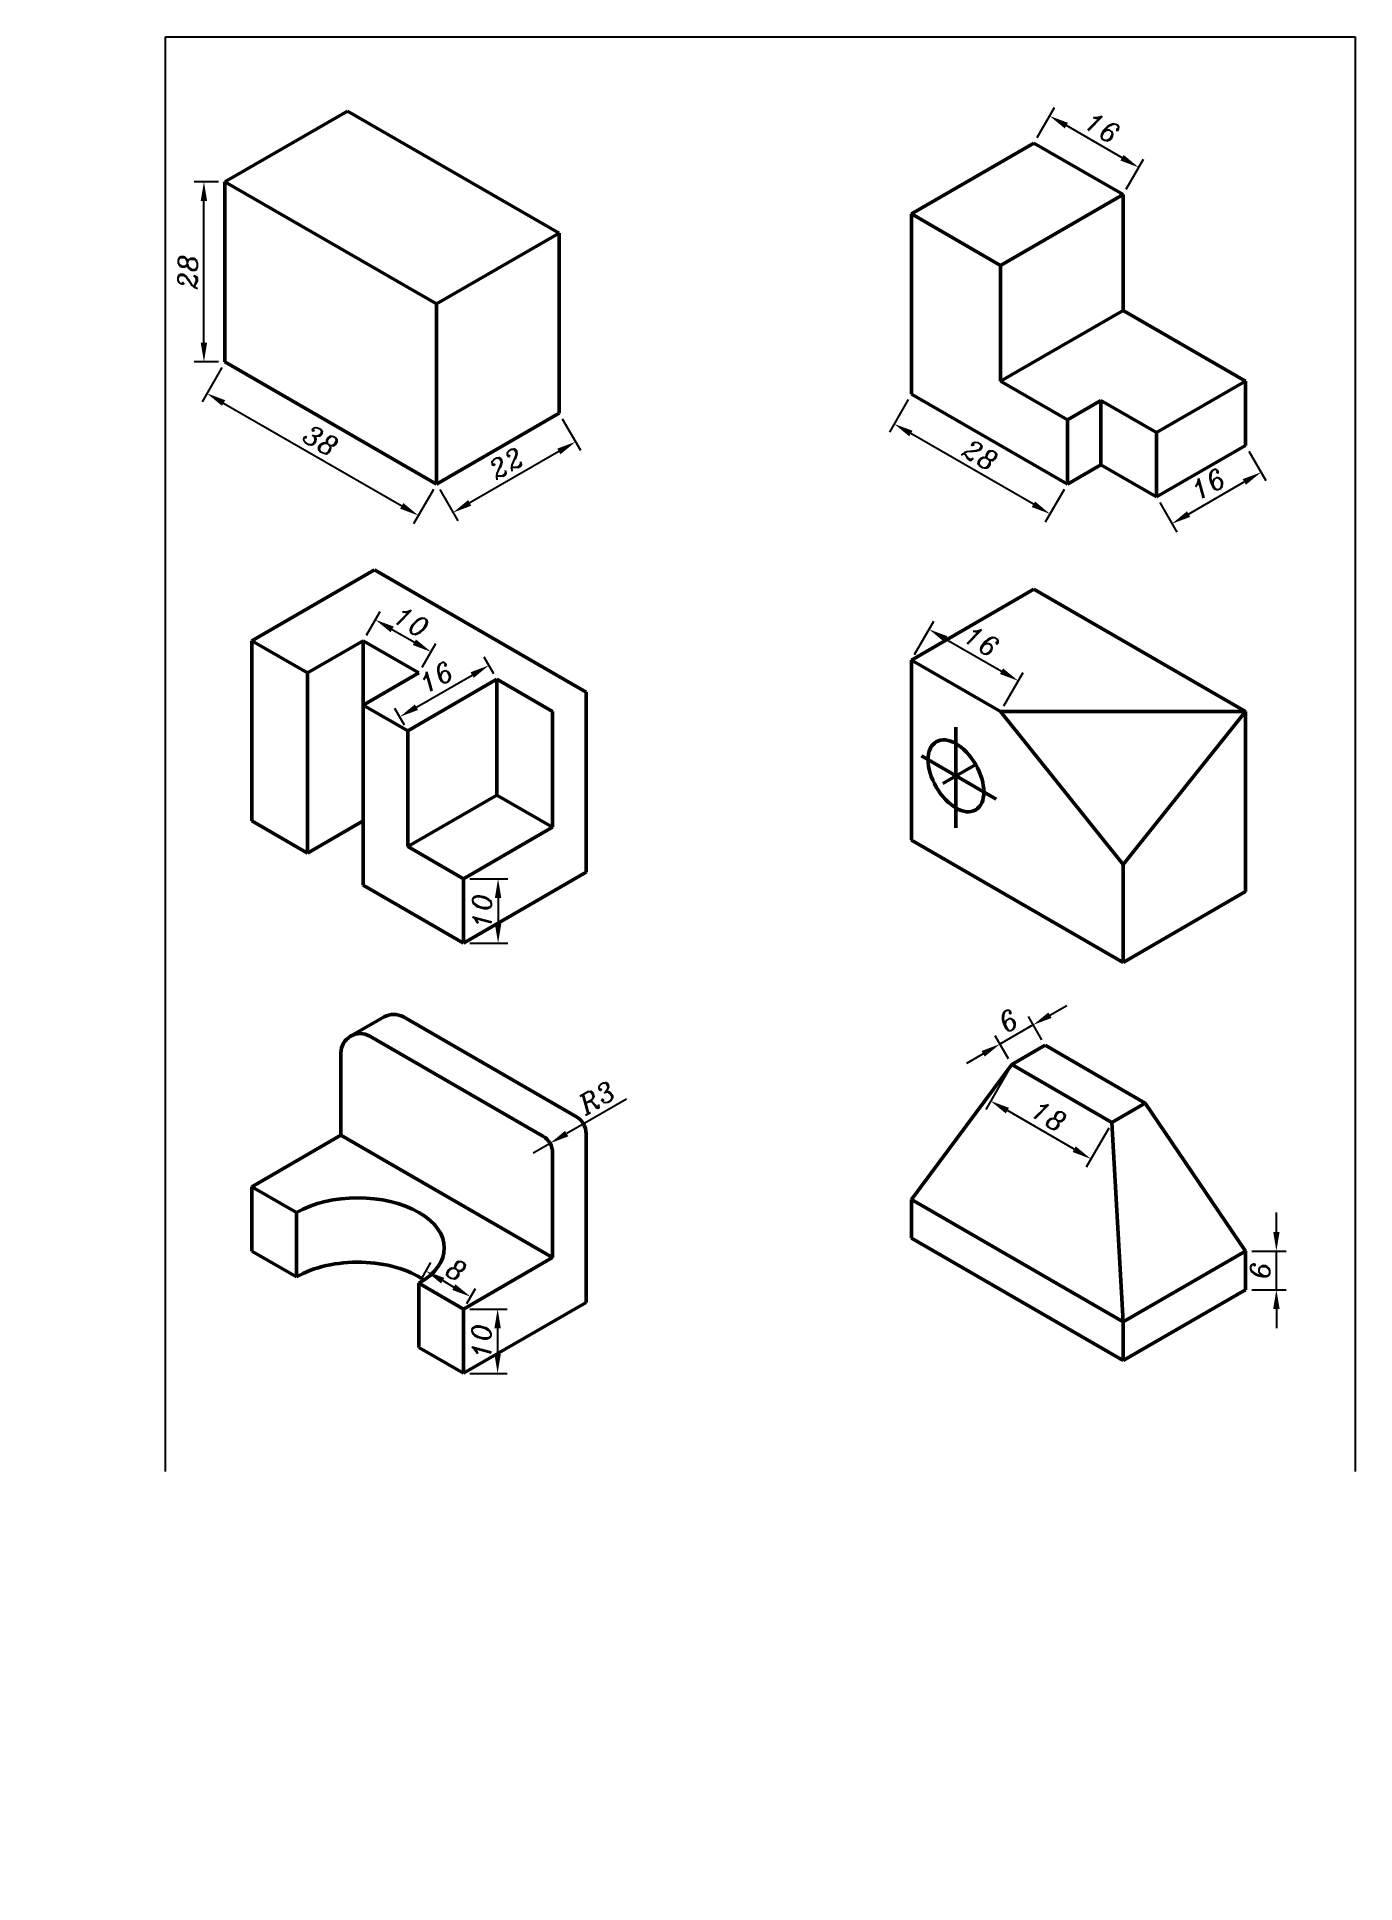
# Model space of a CAD drawing. Header units: millimetres. Extents: x 0 to 205, y 0 to 287.
import ezdxf

# ---------------------------------------------------------------- set-up
doc = ezdxf.new("R2010")
doc.units = ezdxf.units.MM
doc.layers.add('Acotacion', color=3, linetype='Continuous', lineweight=15)
doc.layers.add('Contorno', color=7, linetype='Continuous', lineweight=50)
doc.styles.add('E2', font='italic.shx')
doc.dimstyles.new('ACOE1', dxfattribs={"dimtxt": 3, "dimasz": 3, "dimexe": 1.5, "dimexo": 1, "dimgap": 1, "dimtad": 1, "dimtxsty": 'E2', "dimcen": 2.5, "dimadec": 0, "dimazin": 0, "dimtfac": 1, "dimtix": 1, "dimtmove": 0, "dimatfit": 3, "dimfxl": 1, "dimarcsym": 0})

# ---------------------------------------------------------------- blocks, each defined once
blk = doc.blocks.new('*D4')
at = {"layer": 'Acotacion', "color": 0, "lineweight": -2, "transparency": 16777216}
for p, q in [((28.25, 264.48), (24.47, 264.48)), ((25.97, 239.48), (25.97, 261.48)), ((28.25, 236.48), (24.47, 236.48))]:
    blk.add_line(p, q, dxfattribs=at)
at = {"layer": 'Acotacion', "color": 0, "transparency": 16777216}
for points in [[(25.47, 261.48), (26.47, 261.48), (25.97, 264.48)], [(25.47, 239.48), (26.47, 239.48), (25.97, 236.48)]]:
    blk.add_solid(points, dxfattribs=at)
at = {"layer": 'Defpoints', "color": 0, "transparency": 16777216}
for p in [(25.97, 264.48), (29.25, 264.48), (29.25, 236.48)]:
    blk.add_point(p, dxfattribs=at)
at = {"layer": 'Acotacion', "color": 0, "transparency": 16777216, "insert": (23.47, 250.48), "char_height": 3, "attachment_point": 5, "rotation": 90, "style": 'E2'}
blk.add_mtext('28', dxfattribs=at)
blk = doc.blocks.new('*D5')
at = {"layer": 'Acotacion', "color": 0, "lineweight": -2, "transparency": 16777216}
for p, q in [((28.75, 235.62), (25.68, 230.29)), ((29.03, 230.09), (56.74, 214.09)), ((61.66, 216.62), (58.59, 211.29))]:
    blk.add_line(p, q, dxfattribs=at)
at = {"layer": 'Acotacion', "color": 0, "transparency": 16777216}
for points in [[(29.28, 230.53), (28.78, 229.66), (26.43, 231.59)], [(56.99, 214.53), (56.49, 213.66), (59.34, 212.59)]]:
    blk.add_solid(points, dxfattribs=at)
at = {"layer": 'Defpoints', "color": 0, "transparency": 16777216}
for p in [(29.25, 236.48), (62.16, 217.48), (59.34, 212.59)]:
    blk.add_point(p, dxfattribs=at)
at = {"layer": 'Acotacion', "color": 0, "transparency": 16777216, "insert": (44.13, 224.26), "char_height": 3, "attachment_point": 5, "rotation": 330, "style": 'E2'}
blk.add_mtext('38', dxfattribs=at)
blk = doc.blocks.new('*D6')
at = {"layer": 'Acotacion', "color": 0, "lineweight": -2, "transparency": 16777216}
for p, q in [((81.71, 227.62), (84.52, 222.76)), ((81.17, 222.56), (67.31, 214.56)), ((62.66, 216.62), (65.47, 211.76))]:
    blk.add_line(p, q, dxfattribs=at)
at = {"layer": 'Acotacion', "color": 0, "transparency": 16777216}
for points in [[(80.92, 222.99), (81.42, 222.12), (83.77, 224.06)], [(67.06, 214.99), (67.56, 214.12), (64.72, 213.06)]]:
    blk.add_solid(points, dxfattribs=at)
at = {"layer": 'Defpoints', "color": 0, "transparency": 16777216}
for p in [(81.21, 228.48), (62.16, 217.48), (64.72, 213.06)]:
    blk.add_point(p, dxfattribs=at)
at = {"layer": 'Acotacion', "color": 0, "transparency": 16777216, "insert": (72.99, 220.72), "char_height": 3, "attachment_point": 5, "rotation": 30, "style": 'E2'}
blk.add_mtext('22', dxfattribs=at)
blk = doc.blocks.new('*D7')
at = {"layer": 'Acotacion', "color": 0, "lineweight": -2, "transparency": 16777216}
for p, q in [((155.56, 271.35), (158.25, 276.01)), ((168.76, 268.21), (160.1, 273.21)), ((169.41, 263.35), (172.1, 268.01))]:
    blk.add_line(p, q, dxfattribs=at)
at = {"layer": 'Acotacion', "color": 0, "transparency": 16777216}
for points in [[(160.35, 273.65), (159.85, 272.78), (157.5, 274.71)], [(169.01, 268.65), (168.51, 267.78), (171.35, 266.71)]]:
    blk.add_solid(points, dxfattribs=at)
at = {"layer": 'Defpoints', "color": 0, "transparency": 16777216}
for p in [(157.5, 274.71), (155.06, 270.48), (168.91, 262.48)]:
    blk.add_point(p, dxfattribs=at)
at = {"layer": 'Acotacion', "color": 0, "transparency": 16777216, "insert": (165.68, 272.88), "char_height": 3, "attachment_point": 5, "rotation": 330, "style": 'E2'}
blk.add_mtext('16', dxfattribs=at)
blk = doc.blocks.new('*D8')
at = {"layer": 'Acotacion', "color": 0, "lineweight": -2, "transparency": 16777216}
for p, q in [((188.46, 222.62), (191.12, 218.02)), ((179.11, 212.82), (187.77, 217.82)), ((174.61, 214.62), (177.26, 210.02))]:
    blk.add_line(p, q, dxfattribs=at)
at = {"layer": 'Acotacion', "color": 0, "transparency": 16777216}
for points in [[(187.52, 218.25), (188.02, 217.38), (190.37, 219.32)], [(178.86, 213.25), (179.36, 212.38), (176.51, 211.32)]]:
    blk.add_solid(points, dxfattribs=at)
at = {"layer": 'Defpoints', "color": 0, "transparency": 16777216}
for p in [(187.96, 223.48), (190.37, 219.32), (174.11, 215.48)]:
    blk.add_point(p, dxfattribs=at)
at = {"layer": 'Acotacion', "color": 0, "transparency": 16777216, "insert": (182.19, 217.48), "char_height": 3, "attachment_point": 5, "rotation": 30, "style": 'E2'}
blk.add_mtext('16', dxfattribs=at)
blk = doc.blocks.new('*D9')
at = {"layer": 'Acotacion', "color": 0, "lineweight": -2, "transparency": 16777216}
for p, q in [((135.5, 230.62), (132.57, 225.54)), ((154.97, 214.34), (135.92, 225.34)), ((159.75, 216.62), (156.82, 211.54))]:
    blk.add_line(p, q, dxfattribs=at)
at = {"layer": 'Acotacion', "color": 0, "transparency": 16777216}
for points in [[(136.17, 225.78), (135.67, 224.91), (133.32, 226.84)], [(155.22, 214.78), (154.72, 213.91), (157.57, 212.84)]]:
    blk.add_solid(points, dxfattribs=at)
at = {"layer": 'Defpoints', "color": 0, "transparency": 16777216}
for p in [(136, 231.48), (133.32, 226.84), (160.25, 217.48)]:
    blk.add_point(p, dxfattribs=at)
at = {"layer": 'Acotacion', "color": 0, "transparency": 16777216, "insert": (146.7, 222.01), "char_height": 3, "attachment_point": 5, "rotation": 330, "style": 'E2'}
blk.add_mtext('28', dxfattribs=at)
blk = doc.blocks.new('*D10')
at = {"layer": 'Acotacion', "color": 0, "lineweight": -2, "transparency": 16777216}
for p, q in [((136.5, 191), (139.5, 196.19)), ((141.35, 193.4), (150.01, 188.4)), ((150.36, 183), (153.36, 188.19))]:
    blk.add_line(p, q, dxfattribs=at)
at = {"layer": 'Acotacion', "color": 0, "transparency": 16777216}
for points in [[(141.6, 193.83), (141.1, 192.96), (138.75, 194.9)], [(150.26, 188.83), (149.76, 187.96), (152.61, 186.9)]]:
    blk.add_solid(points, dxfattribs=at)
at = {"layer": 'Defpoints', "color": 0, "transparency": 16777216}
for p in [(136, 190.13), (152.61, 186.9), (149.86, 182.13)]:
    blk.add_point(p, dxfattribs=at)
at = {"layer": 'Acotacion', "color": 0, "transparency": 16777216, "insert": (146.93, 193.06), "char_height": 3, "attachment_point": 5, "rotation": 330, "style": 'E2'}
blk.add_mtext('16', dxfattribs=at)
blk = doc.blocks.new('*D11')
at = {"layer": 'Acotacion', "color": 0, "lineweight": -2, "transparency": 16777216}
for p, q in [((51.25, 194), (53.39, 197.7)), ((55.24, 194.9), (58.7, 192.9)), ((59.91, 189), (62.05, 192.7))]:
    blk.add_line(p, q, dxfattribs=at)
at = {"layer": 'Acotacion', "color": 0, "transparency": 16777216}
for points in [[(55.49, 195.33), (54.99, 194.47), (52.64, 196.4)], [(58.95, 193.33), (58.45, 192.47), (61.3, 191.4)]]:
    blk.add_solid(points, dxfattribs=at)
at = {"layer": 'Defpoints', "color": 0, "transparency": 16777216}
for p in [(50.75, 193.13), (61.3, 191.4), (59.41, 188.13)]:
    blk.add_point(p, dxfattribs=at)
at = {"layer": 'Acotacion', "color": 0, "transparency": 16777216, "insert": (58.22, 196.06), "char_height": 3, "attachment_point": 5, "rotation": 330, "style": 'E2'}
blk.add_mtext('10', dxfattribs=at)
blk = doc.blocks.new('*D12')
at = {"layer": 'Acotacion', "color": 0, "lineweight": -2, "transparency": 16777216}
for p, q in [((71.04, 188), (69.54, 190.6)), ((59.03, 182.8), (67.69, 187.8)), ((57.18, 180), (55.68, 182.6))]:
    blk.add_line(p, q, dxfattribs=at)
at = {"layer": 'Acotacion', "color": 0, "transparency": 16777216}
for points in [[(67.44, 188.23), (67.94, 187.37), (70.29, 189.3)], [(58.78, 183.23), (59.28, 182.37), (56.43, 181.3)]]:
    blk.add_solid(points, dxfattribs=at)
at = {"layer": 'Defpoints', "color": 0, "transparency": 16777216}
for p in [(70.29, 189.3), (71.54, 187.13), (57.68, 179.13)]:
    blk.add_point(p, dxfattribs=at)
at = {"layer": 'Acotacion', "color": 0, "transparency": 16777216, "insert": (62.11, 187.47), "char_height": 3, "attachment_point": 5, "rotation": 30, "style": 'E2'}
blk.add_mtext('16', dxfattribs=at)
blk = doc.blocks.new('*D13')
at = {"layer": 'Acotacion', "color": 0, "lineweight": -2, "transparency": 16777216}
for p, q in [((67.34, 156.13), (73.22, 156.13)), ((71.72, 153.13), (71.72, 149.13)), ((67.34, 146.13), (73.22, 146.13))]:
    blk.add_line(p, q, dxfattribs=at)
at = {"layer": 'Acotacion', "color": 0, "transparency": 16777216}
for points in [[(71.22, 153.13), (72.22, 153.13), (71.72, 156.13)], [(71.22, 149.13), (72.22, 149.13), (71.72, 146.13)]]:
    blk.add_solid(points, dxfattribs=at)
at = {"layer": 'Defpoints', "color": 0, "transparency": 16777216}
for p in [(66.34, 156.13), (66.34, 146.13), (71.72, 146.13)]:
    blk.add_point(p, dxfattribs=at)
at = {"layer": 'Acotacion', "color": 0, "transparency": 16777216, "insert": (69.22, 151.13), "char_height": 3, "attachment_point": 5, "rotation": 90, "style": 'E2'}
blk.add_mtext('10', dxfattribs=at)
blk = doc.blocks.new('*D14')
at = {"layer": 'Acotacion', "color": 0, "lineweight": -2, "transparency": 16777216}
for p, q in [((59.91, 94.11), (61.26, 96.45)), ((63.11, 93.65), (64.84, 92.65)), ((66.84, 90.11), (68.19, 92.45))]:
    blk.add_line(p, q, dxfattribs=at)
at = {"layer": 'Acotacion', "color": 0, "transparency": 16777216}
for points in [[(63.36, 94.08), (62.86, 93.21), (60.51, 95.15)], [(65.09, 93.08), (64.59, 92.21), (67.44, 91.15)]]:
    blk.add_solid(points, dxfattribs=at)
at = {"layer": 'Defpoints', "color": 0, "transparency": 16777216}
for p in [(59.41, 93.24), (66.34, 89.24), (67.44, 91.15)]:
    blk.add_point(p, dxfattribs=at)
at = {"layer": 'Acotacion', "color": 0, "transparency": 16777216, "insert": (65.23, 95.31), "char_height": 3, "attachment_point": 5, "rotation": 330, "style": 'E2'}
blk.add_mtext('8', dxfattribs=at)
blk = doc.blocks.new('*D15')
at = {"layer": 'Acotacion', "color": 0, "lineweight": -2, "transparency": 16777216}
for p, q in [((67.34, 89.24), (73.15, 89.24)), ((71.65, 86.24), (71.65, 82.24)), ((67.34, 79.24), (73.15, 79.24))]:
    blk.add_line(p, q, dxfattribs=at)
at = {"layer": 'Acotacion', "color": 0, "transparency": 16777216}
for points in [[(71.15, 86.24), (72.15, 86.24), (71.65, 89.24)], [(71.15, 82.24), (72.15, 82.24), (71.65, 79.24)]]:
    blk.add_solid(points, dxfattribs=at)
at = {"layer": 'Defpoints', "color": 0, "transparency": 16777216}
for p in [(66.34, 89.24), (66.34, 79.24), (71.65, 79.24)]:
    blk.add_point(p, dxfattribs=at)
at = {"layer": 'Acotacion', "color": 0, "transparency": 16777216, "insert": (69.15, 84.24), "char_height": 3, "attachment_point": 5, "rotation": 90, "style": 'E2'}
blk.add_mtext('10', dxfattribs=at)
blk = doc.blocks.new('*D17')
at = {"layer": 'Acotacion', "color": 0, "lineweight": -2, "transparency": 16777216}
for p, q in [((91.67, 121.87), (82.39, 116.51)), ((77.2, 113.51), (79.8, 115.01))]:
    blk.add_line(p, q, dxfattribs=at)
at = {"layer": 'Acotacion', "color": 0, "transparency": 16777216}
blk.add_solid([(82.14, 116.94), (82.64, 116.08), (79.8, 115.01)], dxfattribs=at)
at = {"layer": 'Defpoints', "color": 0, "transparency": 16777216}
for p in [(79.8, 115.01), (77.2, 113.51)]:
    blk.add_point(p, dxfattribs=at)
at = {"layer": 'Acotacion', "color": 0, "transparency": 16777216, "insert": (87.08, 122.11), "char_height": 3, "attachment_point": 5, "rotation": 30, "style": 'E2'}
blk.add_mtext('R3', dxfattribs=at)
blk = doc.blocks.new('*D18')
at = {"layer": 'Acotacion', "color": 0, "lineweight": -2, "transparency": 16777216}
for p, q in [((192.76, 101.24), (192.76, 104.24)), ((188.96, 98.24), (194.26, 98.24)), ((192.76, 92.24), (192.76, 98.24)), ((188.96, 92.24), (194.26, 92.24)), ((192.76, 89.24), (192.76, 86.24))]:
    blk.add_line(p, q, dxfattribs=at)
at = {"layer": 'Acotacion', "color": 0, "transparency": 16777216}
for points in [[(192.26, 101.24), (193.26, 101.24), (192.76, 98.24)], [(192.26, 89.24), (193.26, 89.24), (192.76, 92.24)]]:
    blk.add_solid(points, dxfattribs=at)
at = {"layer": 'Defpoints', "color": 0, "transparency": 16777216}
for p in [(187.96, 98.24), (192.76, 98.24), (187.96, 92.24)]:
    blk.add_point(p, dxfattribs=at)
at = {"layer": 'Acotacion', "color": 0, "transparency": 16777216, "insert": (190.26, 95.24), "char_height": 3, "attachment_point": 5, "rotation": 90, "style": 'E2'}
blk.add_mtext('6', dxfattribs=at)
blk = doc.blocks.new('*D19')
at = {"layer": 'Acotacion', "color": 0, "lineweight": -2, "transparency": 16777216}
for p, q in [((151.09, 126.38), (147.57, 120.28)), ((161.31, 114.08), (150.92, 120.08)), ((166.68, 117.38), (163.16, 111.28))]:
    blk.add_line(p, q, dxfattribs=at)
at = {"layer": 'Acotacion', "color": 0, "transparency": 16777216}
for points in [[(151.17, 120.52), (150.67, 119.65), (148.32, 121.58)], [(161.56, 114.52), (161.06, 113.65), (163.91, 112.58)]]:
    blk.add_solid(points, dxfattribs=at)
at = {"layer": 'Defpoints', "color": 0, "transparency": 16777216}
for p in [(151.59, 127.24), (148.32, 121.58), (167.18, 118.24)]:
    blk.add_point(p, dxfattribs=at)
at = {"layer": 'Acotacion', "color": 0, "transparency": 16777216, "insert": (157.37, 119.25), "char_height": 3, "attachment_point": 5, "rotation": 330, "style": 'E2'}
blk.add_mtext('18', dxfattribs=at)
blk = doc.blocks.new('*D20')
at = {"layer": 'Acotacion', "color": 0, "lineweight": -2, "transparency": 16777216}
for p, q in [((157.55, 134.92), (160.15, 136.42)), ((154.95, 133.42), (149.76, 130.42)), ((156.29, 131.11), (154.2, 134.72)), ((151.09, 128.11), (149.01, 131.72)), ((147.16, 128.92), (144.56, 127.42))]:
    blk.add_line(p, q, dxfattribs=at)
at = {"layer": 'Acotacion', "color": 0, "transparency": 16777216}
for points in [[(157.3, 135.35), (157.8, 134.49), (154.95, 133.42)], [(146.91, 129.35), (147.41, 128.49), (149.76, 130.42)]]:
    blk.add_solid(points, dxfattribs=at)
at = {"layer": 'Defpoints', "color": 0, "transparency": 16777216}
for p in [(149.76, 130.42), (156.79, 130.24), (151.59, 127.24)]:
    blk.add_point(p, dxfattribs=at)
at = {"layer": 'Acotacion', "color": 0, "transparency": 16777216, "insert": (151.11, 134.08), "char_height": 3, "attachment_point": 5, "rotation": 30, "style": 'E2'}
blk.add_mtext('6', dxfattribs=at)

msp = doc.modelspace()

# ---------------------------------------------------------------- linework, layer by layer
for p, q in [((20, 287), (205, 287)), ((20, 64), (20, 287)), ((205, 287), (205, 64))]:
    msp.add_line(p, q)
at = {"layer": 'Contorno'}
for p, q in [((48.304, 275.484), (29.251, 264.484)), ((81.213, 256.484), (48.304, 275.484)), ((136.003, 259.484), (155.056, 270.484)), ((155.056, 270.484), (168.912, 262.484)), ((29.251, 264.484), (29.251, 236.484)), ((62.16, 245.484), (29.251, 264.484)), ((29.251, 264.484), (62.16, 245.484)), ((168.912, 262.484), (149.86, 251.484)), ((168.912, 262.484), (168.912, 244.484)), ((136.003, 259.484), (136.003, 231.484)), ((149.86, 251.484), (136.003, 259.484)), ((62.16, 245.484), (81.213, 256.484)), ((81.213, 256.484), (81.213, 228.484)), ((149.86, 233.484), (149.86, 251.484)), ((62.16, 217.484), (62.16, 245.484)), ((168.912, 244.484), (149.86, 233.484)), ((168.912, 244.484), (187.965, 233.484)), ((29.251, 236.484), (62.16, 217.484)), ((149.86, 233.484), (160.252, 227.484)), ((187.965, 233.484), (174.109, 225.484)), ((187.965, 223.484), (187.965, 233.484)), ((136.003, 231.484), (160.252, 217.484)), ((165.448, 230.484), (160.252, 227.484)), ((174.109, 225.484), (165.448, 230.484)), ((165.448, 230.484), (165.448, 220.484)), ((81.213, 228.484), (62.16, 217.484)), ((160.252, 227.484), (160.252, 217.484)), ((174.109, 225.484), (174.109, 215.484)), ((174.109, 215.484), (187.965, 223.484)), ((160.252, 217.484), (165.448, 220.484)), ((165.448, 220.484), (174.109, 215.484)), ((33.433, 193.132), (52.486, 204.132)), ((52.486, 204.132), (85.395, 185.132)), ((155.056, 201.132), (136.003, 190.132)), ((187.965, 182.132), (155.056, 201.132)), ((42.094, 188.132), (33.433, 193.132)), ((33.433, 193.132), (33.433, 165.132)), ((50.754, 193.132), (42.094, 188.132)), ((59.414, 188.132), (50.754, 193.132)), ((50.754, 193.132), (50.754, 169.132)), ((136.003, 190.132), (136.003, 162.132)), ((136.003, 190.132), (149.86, 182.132)), ((42.094, 160.132), (42.094, 188.132)), ((50.754, 183.132), (59.414, 188.132)), ((57.682, 179.132), (71.539, 187.132)), ((71.539, 187.132), (71.539, 169.132)), ((80.199, 182.132), (71.539, 187.132)), ((85.395, 185.132), (85.395, 157.132)), ((50.754, 155.132), (50.754, 183.132)), ((57.682, 179.132), (50.754, 183.132)), ((80.199, 164.132), (80.199, 182.132)), ((149.86, 182.132), (187.965, 182.132)), ((168.912, 158.34), (149.86, 182.132)), ((168.912, 158.34), (187.965, 182.132)), ((187.965, 154.132), (187.965, 182.132)), ((57.682, 161.132), (57.682, 179.132)), ((142.932, 179.68), (142.932, 164.052)), ((137.549, 175.24), (149.175, 168.528)), ((140.903, 170.961), (145.993, 173.9)), ((71.539, 169.132), (57.682, 161.132)), ((71.539, 169.132), (80.199, 164.132)), ((33.433, 165.132), (42.094, 160.132)), ((42.094, 160.132), (50.754, 165.132)), ((66.342, 156.132), (80.199, 164.132)), ((66.342, 156.132), (57.682, 161.132)), ((136.003, 162.132), (168.912, 143.132)), ((168.912, 143.132), (168.912, 158.34)), ((66.342, 146.132), (50.754, 155.132)), ((85.395, 157.132), (66.342, 146.132)), ((66.342, 146.132), (66.342, 156.132)), ((168.912, 143.132), (187.965, 154.132)), ((48.79, 131.646), (53.986, 134.646)), ((56.986, 134.646), (83.895, 119.11)), ((51.79, 131.646), (78.699, 116.11)), ((156.788, 130.244), (151.592, 127.244)), ((172.376, 121.244), (156.788, 130.244)), ((47.29, 116.244), (47.29, 129.048)), ((136.003, 106.244), (151.592, 127.244)), ((151.592, 127.244), (167.18, 118.244)), ((167.18, 118.244), (172.376, 121.244)), ((187.965, 98.244), (172.376, 121.244)), ((168.912, 87.244), (167.18, 118.244)), ((47.29, 116.244), (33.433, 108.244)), ((80.199, 97.244), (47.29, 116.244)), ((85.395, 90.244), (85.395, 116.512)), ((80.199, 113.512), (80.199, 97.244)), ((33.433, 108.244), (33.433, 98.244)), ((40.362, 104.244), (33.433, 108.244)), ((168.912, 87.244), (136.003, 106.244)), ((136.003, 106.244), (136.003, 100.244)), ((40.362, 94.244), (40.362, 104.244)), ((33.433, 98.244), (40.362, 94.244)), ((136.003, 100.244), (168.912, 81.244)), ((187.965, 98.244), (168.912, 87.244)), ((187.965, 92.244), (187.965, 98.244)), ((80.199, 97.244), (66.342, 89.244)), ((66.342, 89.244), (59.414, 93.244)), ((59.414, 93.244), (59.414, 83.244)), ((168.912, 81.244), (187.965, 92.244)), ((66.342, 79.244), (85.395, 90.244)), ((66.342, 79.244), (66.342, 89.244)), ((168.912, 81.244), (168.912, 87.244)), ((59.414, 83.244), (66.342, 79.244))]:
    msp.add_line(p, q, dxfattribs=at)
for centre, start, end in [((55.486, 132.048), 60, 120), ((50.29, 129.048), 60, 180), ((82.395, 116.512), 0, 60), ((77.199, 113.512), 0, 60)]:
    msp.add_arc(centre, 3, start, end, dxfattribs=at)
msp.add_ellipse((142.932, 172.132), major_axis=(3.062, -5.303), ratio=0.5773503, dxfattribs=at)
for centre, start_param in [((49.888, 98.744), 2.3561945), ((49.888, 88.744), 3.8397723)]:
    msp.add_ellipse(centre, major_axis=(-13.472, 0), ratio=0.5773503, start_param=start_param, end_param=5.4977871, dxfattribs=at)

# ---------------------------------------------------------------- dimensions: what is measured, and where the dimension line sits
at = {"layer": 'Acotacion'}
for p1, p2, distance, picture, middle in [((168.912, 262.484), (155.056, 270.484), -4.883, '*D7', (165.676, 272.878)), ((29.251, 236.484), (29.251, 264.484), 3.28, '*D4', (23.472, 250.484)), ((29.251, 236.484), (62.16, 217.484), -5.648, '*D5', (44.132, 224.257)), ((160.252, 217.484), (136.003, 231.484), 5.358, '*D9', (146.699, 222.009)), ((81.213, 228.484), (62.16, 217.484), 5.111, '*D6', (72.992, 220.723)), ((174.109, 215.484), (187.965, 223.484), -4.811, '*D8', (182.192, 217.482)), ((50.754, 193.132), (59.414, 188.132), 3.771, '*D11', (58.22, 196.063)), ((136.003, 190.132), (149.86, 182.132), 5.5, '*D10', (146.932, 193.061)), ((57.682, 179.132), (71.539, 187.132), 2.503, '*D12', (62.109, 187.465)), ((66.342, 156.132), (66.342, 146.132), 5.378, '*D13', (69.22, 151.132)), ((156.788, 130.244), (151.592, 127.244), -3.667, '*D20', (151.106, 134.085)), ((167.18, 118.244), (151.592, 127.244), 6.537, '*D19', (157.368, 119.248)), ((187.965, 92.244), (187.965, 98.244), -4.792, '*D18', (190.257, 95.244)), ((59.414, 93.244), (66.342, 89.244), 2.197, '*D14', (65.227, 95.312)), ((66.342, 89.244), (66.342, 79.244), 5.309, '*D15', (69.152, 84.244))]:
    dim = msp.add_aligned_dim(p1=p1, p2=p2, distance=distance, dimstyle='ACOE1', dxfattribs=at)
    dim.commit()
    dim.dimension.update_dxf_attribs({"geometry": picture, "text_midpoint": middle})
dim = msp.add_radius_dim(center=(77.199, 113.512), mpoint=(79.797, 115.012), dimstyle='ACOE1', dxfattribs=at)
dim.commit()
dim.dimension.update_dxf_attribs({"geometry": '*D17', "text_midpoint": (87.083, 122.105)})

doc.saveas('drawing.dxf')
